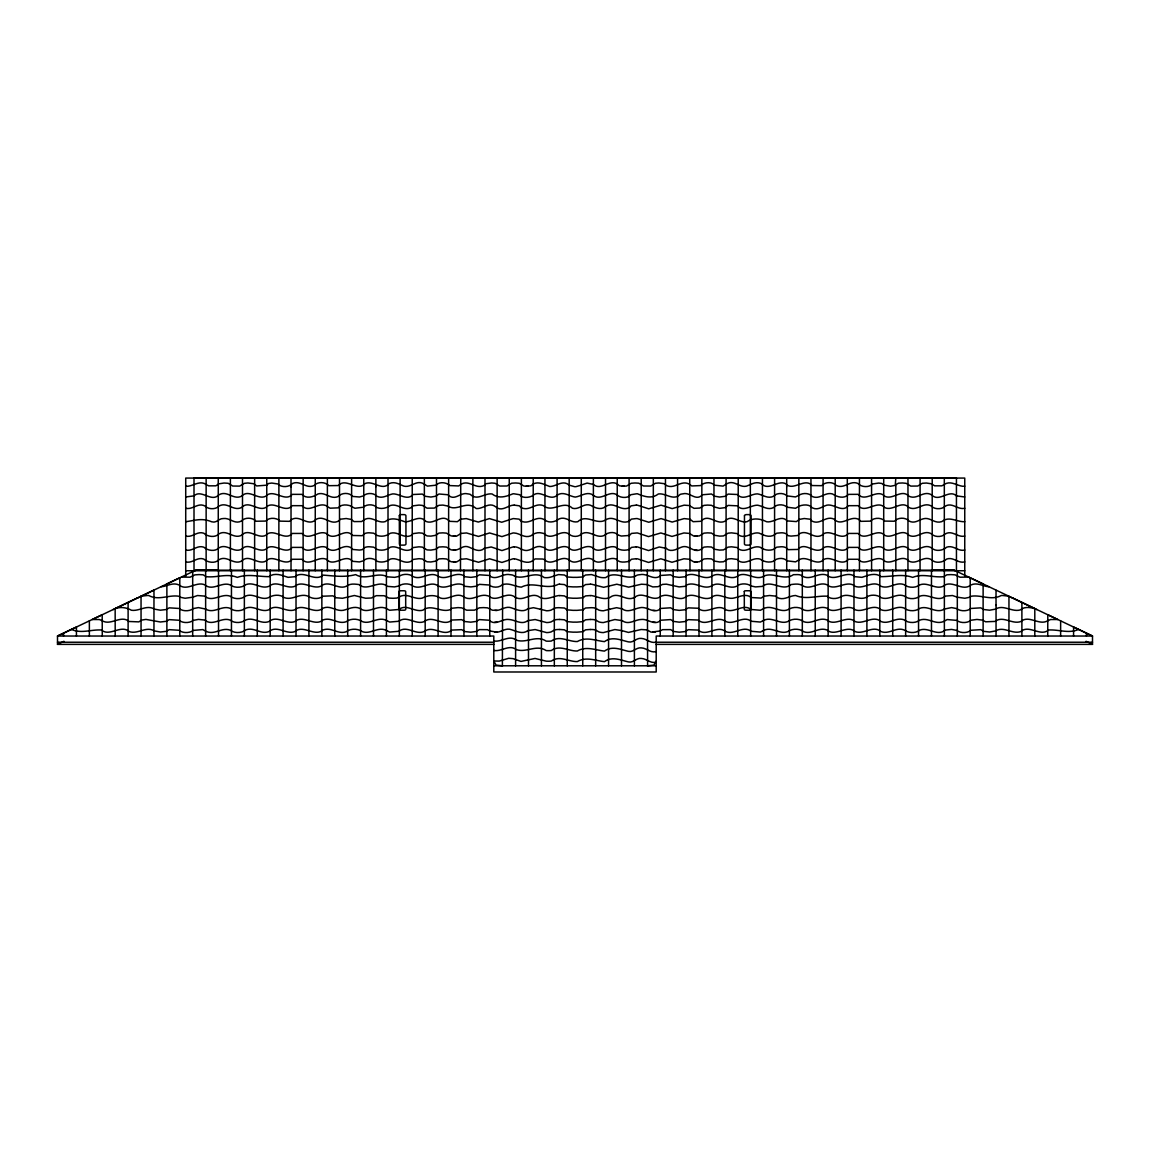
<?xml version="1.0" encoding="UTF-8"?>
<svg xmlns="http://www.w3.org/2000/svg" width="1150" height="1150" viewBox="0 0 1150 1150"><rect width="100%" height="100%" fill="white"/><g stroke="black" fill="none" stroke-linecap="round" stroke-linejoin="round"><path stroke-width="1.5" d="M230.388 478.012L230.403 570.731M266.757 570.731L266.757 478.012M278.889 478.012L278.861 570.731M327.376 478.012L327.376 570.731M375.878 486.881L375.878 570.731M375.878 478.012L375.878 486.752M388.01 478.012L388.01 570.731M412.232 478.012L412.261 636.036M424.364 478.012L424.379 570.731M484.998 478.012L484.998 570.731M509.249 478.012L509.249 570.731M521.381 478.012L521.381 570.731M581.282 478.012L581.282 570.731M617.234 478.012L617.234 570.731M653.329 478.012L653.329 570.731M689.712 478.012L689.986 570.731M701.845 478.012L701.831 570.731M713.963 478.012L713.963 570.731M750.346 478.012L750.318 570.731M786.701 478.012L786.701 486.752M810.951 478.012L810.98 570.731M847.306 478.012L847.306 486.766M956.455 570.731L956.441 478.012L194.005 478.012L194.019 570.731M153.971 590.209L153.956 636.036M656.204 661.077L653.904 665.117L647.421 665.793M996.044 636.036L996.044 605.001M532.824 560.697L535.081 558.929L542.642 559.029A3.651 2.271 0 0 1 544.942 560.194C552.863 566.576 560.855 554.415 569.178 559.949C576.668 566.849 584.703 554.429 592.954 559.748C600.171 566.792 608.206 555.594 616.328 559.159C619.002 563.098 624.967 562.235 629.266 561.286A2.257 1.394 0 0 0 629.783 560.956L631.451 559.245L636.209 558.727M363.961 519.814L361.675 521.539L354.056 521.597L351.066 519.383L346.193 518.521L340.328 519.211L339.02 520.763C330.481 525.852 324.875 515.099 316.336 519.168L315.258 520.202M798.848 495.319L795.484 496.944L787.031 495.894C784.142 492.717 776.437 492.588 773.648 496.239C767.74 499.172 763.025 494.831 757.706 493.896C751.151 493.522 743.116 501.184 737.351 494.5L728.122 494.083L725.262 496.297L719.555 497.044L714.596 496.211L711.491 493.997L702.42 494.759C695.966 501.788 690.086 491.754 682.942 493.839A10.436 6.483 0 0 0 680.225 494.371C673.239 501.285 665.979 492.832 658.375 493.968C651.59 499.215 644.273 496.527 637.402 493.767A10.336 6.426 0 0 0 636.223 493.839L630.775 494.73C628.13 498.654 620.094 497.907 617.406 495.161C609.658 489.325 601.004 501.702 593.386 495.319M363.817 520.03C371.134 514.941 377.574 523.839 385.221 521.626C391.302 516.666 398.561 519.541 404.958 521.784C411.829 522.172 419.692 514.28 425.73 521.295C433.895 525.219 441.485 513.561 448.773 520.533A2.688 1.667 0 0 0 450.009 521.338L457.369 521.683L460.46 519.225L466.325 518.592L478.285 522.057L489.411 518.592L501.731 522.244L513.144 518.592A8.726 5.419 0 0 1 514.251 518.664L519.11 519.124L520.749 520.835A2.243 1.394 0 0 0 521.151 521.094C530.021 525.334 536.418 514.323 544.956 520.073C549.096 523.423 555.364 521.899 559.159 518.88C566.375 515.919 570.874 523.351 577.789 521.712C586.457 513.317 597.08 525.809 605.82 519.757C614.503 514.754 620.425 525.277 629.323 521.094A2.243 1.394 0 0 0 629.726 520.835L631.35 519.124L636.238 518.564A8.726 5.419 0 0 1 637.33 518.592L648.729 522.244L661.049 518.592L672.189 522.057L684.135 518.592L690 519.225L693.105 521.683L700.451 521.338A2.688 1.667 0 0 0 701.687 520.533C709.148 513.446 717.039 525.751 725.348 520.993C731.759 513.633 739.666 523.638 747.04 521.683C753.164 517.543 760.394 518.592 766.648 521.769C773.634 523.049 781.094 514.337 787.261 520.907L796.404 521.597L799.394 519.383L804.267 518.521L810.132 519.211L811.454 520.763C819.979 525.852 825.585 515.099 834.124 519.168C841.311 527.088 850.195 515.243 858.403 519.239L861.019 521.338L870.262 521.137C873.784 517.514 881.417 517.227 884.853 521.079L894.341 521.238C897.747 517.399 905.553 517.083 908.96 520.979C915.889 524.788 920.46 517.572 927.101 518.535C932.133 519.326 935.928 523.638 941.807 521.611C949.167 515.631 956.584 522.043 964.749 521.726M1047.707 620.741C1039.312 626.003 1028.948 614.56 1020.913 621.489C1012.359 624.838 1003.073 615.25 995.066 621.417L985.679 621.805L982.445 620.109L976.954 619.433L970.873 620.253C967.567 623.329 960.135 623.228 956.771 620.382L947.197 619.548L943.805 621.402C935.18 625.312 928.007 616.788 919.569 620.238C915.443 623.501 907.982 623.128 903.972 619.778C895.634 616.874 889.223 624.766 880.972 621.518C873.023 614.804 863.722 624.838 855.212 621.575C846.803 614.258 835.202 627.21 826.951 619.951C818.599 616.788 812.288 624.579 803.922 621.776C800.098 618.801 794.075 618.427 789.762 620.497C781.123 626.261 772.843 616.098 764.003 620.224L760.366 622.049L751.036 621.259C743.087 614.718 733.226 626.276 724.802 620.914C716.364 615.351 706.244 627.138 698.122 620.037L688.289 619.649L685.242 621.518L679.219 622.164L673.828 621.446L670.579 619.591L660.862 620.224C654.422 626.362 648.011 618.47 641.168 619.476C634.829 619.634 628.59 625.37 622.351 620.727M218.227 484.552L218.27 478.012M895.836 484.668L898.481 483.158L902.563 482.971L906.157 483.345L910.786 486.105L917.758 486.033L922.314 483.287L926.397 483.029L931.572 483.819L934.591 485.817L941.735 485.846L944.121 484.711M1047.722 620.727L1050.611 619.534L1057.756 619.519L1047.808 614.747L1047.722 636.036M192.697 597.195L197.527 595.527L204.585 596.088C212.376 602.902 221.806 592.839 230.23 596.232C234.241 599.509 241.787 599.438 245.697 596.016C254.236 592.552 261.611 601.738 269.804 597.023C273.829 594.665 280.629 594.378 284.352 597.669C292.833 600.659 299.92 592.581 308.488 596.361C312.168 599.006 319.326 599.495 322.805 596.203L332.896 595.844L335.886 597.741L342.499 598.273L354.387 595.499L365.671 598.244L371.393 598L376.309 595.657L384.114 595.714L388.916 598.086L393.099 598.288L397.037 598.058L399.567 596.591M798.848 495.291C802.513 492.804 809.269 492.717 812.245 496.512C820.051 499.905 824.895 491.683 832.542 493.968C837.013 496.987 844.33 499.201 848.542 494.371L858.159 494.342C865.533 502.838 877.062 488.06 884.681 496.225C892.688 500.336 901.6 488.52 908.859 496.139C917.024 500.408 923.464 489.857 931.658 494.902C939.047 502.78 949.124 488.865 956.455 495.851M970.241 597.137L971.017 596.261C981.295 594.536 991.286 600.918 1001.262 595.513A19.924 8.797 0 0 1 1002.728 595.499L1008.162 596.102L1012.863 598.201M944.394 609.04L951.553 607.602L956.771 608.594C960.135 611.441 967.567 611.541 970.873 608.465L980.72 607.847L983.868 609.543L989.618 610.204L995.814 609.083M315.258 520.231C307.395 526.211 300.322 515.157 292.071 519.239L289.441 521.338L280.197 521.137C276.676 517.514 269.057 517.227 265.607 521.079L256.119 521.238C252.713 517.399 244.907 517.083 241.5 520.979C234.571 524.788 230.014 517.572 223.359 518.535C218.845 518.204 216.732 523.437 211.686 521.784C202.055 517.744 195.543 520.346 185.725 521.726M194.019 495.851C201.336 488.865 211.428 502.766 218.802 494.902C226.996 489.857 233.436 500.408 241.615 496.139C248.874 488.52 257.772 500.336 265.779 496.225C273.412 488.046 284.941 502.838 292.316 494.342L301.918 494.371C306.159 499.201 313.433 496.973 317.918 493.968C325.579 491.683 330.409 499.905 338.215 496.512C341.493 492.559 349.442 492.286 352.647 496.426L359.476 497.001L363.443 495.894C366.318 492.717 374.023 492.588 376.826 496.239C382.72 499.172 387.449 494.831 392.754 493.896C399.309 493.522 407.344 501.184 413.123 494.5L422.338 494.083L425.198 496.297L430.905 497.044L435.864 496.211L438.984 493.997L448.04 494.759C454.365 501.774 460.388 491.826 467.518 493.839A10.436 6.483 0 0 1 470.249 494.371C477.236 501.285 484.481 492.832 492.085 493.968C498.87 499.215 506.187 496.527 513.058 493.767A10.336 6.426 0 0 1 514.251 493.839L519.699 494.73C522.33 498.726 529.963 497.634 532.967 495.42C540.342 488.951 549.571 501.846 557.089 495.319M266.757 485.041L268.582 483.489L271.774 483.058L277.941 483.978C281.376 487.787 289.268 487.284 292.574 483.431C300.725 480.01 306.159 489.296 314.166 485.487C317.572 481.491 325.421 481.793 328.842 485.688L338.344 485.544C345.834 477.106 357.592 492.027 364.881 483.647C373.074 479.823 382.016 491.51 389.189 483.561C394.809 481.16 399.122 484.294 403.909 486.119C411.398 487.988 416.271 479.334 423.976 483.949L427.383 486.105L436.137 485.171C439.142 481.361 446.689 482.324 449.88 485.588L458.692 485.947L461.739 483.834C469.948 480.067 476.172 489.742 484.423 485.314L485.817 483.747L491.625 482.971L495.046 483.273L499.732 486.048L507.006 485.99L511.678 483.201L515.545 482.971L519.254 483.259L523.897 486.048L528.253 486.249M532.809 560.726C526.384 564.894 520.116 559.59 514.251 558.727M895.807 478.012L895.289 485.343L890.531 486.249L883.717 485.07M436.54 506.733L438.969 505.31L442.879 505.08L448.04 506.086C456.895 512.081 466.469 499.732 476.258 508.559C483 509.191 489.138 501.443 495.894 506.978C501.644 511.994 507.438 505.727 513.144 505.152A8.726 5.419 0 0 1 514.251 505.238M484.164 548.421C479.665 552.69 473.8 549.226 469.2 547.227C462.717 544.266 459.281 550.965 453.402 550.102M660.229 630.947L662.501 629.668L670.579 629.611L673.828 631.479L679.219 632.184L685.242 631.551L688.289 629.668L698.122 630.071C706.373 637.344 717.082 624.709 725.434 631.422C733.93 635.591 743.245 624.953 751.036 631.278L760.366 632.069L764.003 630.243C772.843 626.117 781.123 636.281 789.762 630.516C794.075 628.446 800.098 628.82 803.922 631.81C812.288 634.613 818.599 626.808 826.951 629.984C835.202 637.244 846.803 624.277 855.212 631.594C863.751 634.901 873.023 624.838 880.972 631.537C889.467 634.958 896.77 625.945 905.179 630.488C908.816 633.176 915.961 633.305 919.569 630.258C927.978 626.462 937.394 636.899 945.228 630.071L951.553 629.409L956.771 630.401C960.135 633.247 967.567 633.348 970.873 630.272L980.72 629.654L983.868 631.364L989.618 632.011L995.814 630.89M399.381 596.807C407.244 592.379 414.216 600.099 422.208 598.129C427.771 595.154 434.901 594.449 440.393 598.043C448.629 600.659 456.219 591.56 464.011 597.008C472.061 601.953 479.248 593.199 487.528 595.758A3.119 1.38 0 0 1 489.411 596.591C497.519 602.543 506.244 590.856 514.956 596.994M581.268 534.146C578.378 537.151 572.082 537.151 569.192 534.146M866.899 575.733L861.954 577.343L855.068 576.711C846.572 569.566 835.116 582.432 826.807 575.115C818.239 571.996 811.081 580.678 802.599 576.351C800.386 573.807 796.461 574.813 793.471 574.669C783.624 581.397 772.124 570.846 762.522 576.84C753.883 580.319 744.682 570.184 736.747 576.682C728.18 580.563 719.785 570.63 711.749 576.366C703.009 580.707 695.448 571.521 686.665 575.417L685.199 576.739L679.104 577.372L673.828 576.653L670.522 574.799L660.862 575.446C654.149 581.368 647.393 573.002 640.119 574.655A10.321 4.557 0 0 0 637.215 575.115C627.095 581.555 616.026 569.883 605.734 577.573A8.524 3.766 0 0 1 603.491 577.688A7.691 3.392 0 0 1 599.265 577.099L591.603 574.598A9.919 4.384 0 0 0 590.338 574.655L585.508 575.014L583.438 576.553A2.817 1.236 0 0 1 582.231 576.998L576.969 577.357A24.926 11.011 0 0 1 575 577.329A24.926 11.011 0 0 1 573.031 577.357L567.755 577.012A2.817 1.236 0 0 1 566.548 576.553L564.492 575.014L559.662 574.655A9.919 4.384 0 0 0 558.397 574.598L550.735 577.099A7.691 3.392 0 0 1 546.509 577.688A8.524 3.766 0 0 1 544.266 577.573C533.974 569.883 522.905 581.555 512.785 575.115A10.321 4.557 0 0 0 509.881 574.655C502.607 573.002 495.837 581.368 489.138 575.446L479.478 574.799L476.172 576.653L470.896 577.372L464.801 576.739L463.335 575.417C454.537 571.449 446.775 580.894 438.107 576.236C429.985 570.803 421.806 580.52 413.253 576.682C409.759 573.519 402.514 573.692 398.993 576.409L394.68 577.343L387.478 576.84C377.502 571.349 365.973 580.865 355.681 574.626C344.037 577.53 334.995 575.992 323.193 575.115C314.87 582.418 303.442 569.566 294.932 576.711L288.046 577.343L283.101 575.733M436.497 506.863L434.269 508.099L427.052 508.171L422.352 505.396L418.974 505.08L413.109 505.827L411.7 507.394C403.851 511.678 398.058 503.197 390.339 505.468C386.544 508.271 381.484 509.364 376.798 507.538C374.009 503.916 366.275 504.016 363.429 507.222L354.919 508.257L351.613 506.647M192.668 597.209L185.136 598.259L179.788 597.152M266.627 485.185L256.68 485.947L253.834 483.762L247.897 482.971L244.303 483.345L239.674 486.105L232.717 486.033L228.146 483.287L224.063 483.029L218.903 483.819L215.869 485.817L208.739 485.846L206.353 484.711M944.366 609.069C936.042 614.229 928.021 604.814 919.569 608.451C915.443 611.714 907.982 611.34 903.972 607.991C895.634 605.087 889.223 612.979 880.972 609.73C873.023 603.017 863.722 613.051 855.212 609.788C846.759 602.499 835.259 615.394 826.951 608.163C818.599 605.001 812.303 612.806 803.922 609.989C800.098 607.013 794.075 606.639 789.762 608.709C781.123 614.474 772.843 604.311 764.003 608.436L760.366 610.262L751.036 609.471C743.245 603.146 733.93 613.784 725.434 609.615C717.068 602.887 706.402 615.552 698.122 608.249L688.289 607.861L685.242 609.73L679.219 610.377L673.828 609.658L670.579 607.804L660.862 608.436C653.933 614.819 647.22 605.849 639.774 607.761C634.153 608.738 627.871 613.079 622.438 608.997M557.089 495.262C563.155 490.834 569.394 496.326 575.23 497.088C581.066 496.326 587.305 490.834 593.386 495.262M635.044 596.994C643.756 590.87 652.481 602.514 660.589 596.591A3.119 1.38 0 0 1 662.472 595.758C670.68 593.069 678.974 602.643 686.55 596.39C695.232 592.279 702.377 601.263 711.146 597.641C717.816 591.804 725.521 599.164 732.751 598.259C738.616 597.324 745.789 592.796 751.266 597.54L761.084 598.086L764.204 596.203L769.58 595.499L775.675 596.117L777.055 597.439C783.926 601.033 789.259 595.628 795.613 595.499C806.193 599.898 816.299 595.571 827.195 596.203C830.631 599.61 837.847 598.934 841.512 596.361C850.08 592.581 857.167 600.659 865.648 597.669C869.731 594.277 877.148 594.392 881.245 597.741C889.511 600.674 895.936 592.796 904.303 596.016C908.212 599.438 915.759 599.509 919.77 596.232C928.194 592.839 937.624 602.902 945.415 596.088L952.473 595.527L957.303 597.195M995.914 608.896C1003.648 604.454 1012.029 612.317 1020.266 609.946C1024.348 606.28 1031.033 607.286 1035.776 609.126A10.494 4.629 0 0 0 1036.826 609.586M527.62 608.954C522.962 612.548 516.637 609.687 511.678 607.947C505.296 605.432 500.839 611.153 494.845 610.377M527.649 620.727C521.496 625.356 515.128 619.678 508.832 619.476C501.989 618.456 495.578 626.362 489.138 620.224L479.421 619.591L476.172 621.446L470.781 622.164L464.758 621.518L461.711 619.649L451.878 620.037C443.627 627.325 432.918 614.689 424.566 621.402C416.07 625.571 406.755 614.934 398.964 621.259L389.634 622.049L385.997 620.224C377.157 616.098 368.877 626.261 360.238 620.497C355.925 618.427 349.902 618.801 346.078 621.776C337.712 624.579 331.401 616.788 323.049 619.951C314.798 627.21 303.197 614.258 294.788 621.575C286.278 624.838 276.978 614.804 269.028 621.518C260.533 624.924 253.23 615.926 244.821 620.454C241.184 623.156 234.039 623.286 230.431 620.238C222.022 616.443 212.606 626.879 204.772 620.051L198.447 619.39L193.229 620.382C189.865 623.228 182.433 623.329 179.127 620.253L169.28 619.634L166.132 621.331L160.382 621.992L145.935 619.404L141.579 620.109L138.862 621.877L129.088 621.489C121.052 614.574 110.702 625.974 102.307 620.77M527.62 630.775C522.689 634.441 516.681 631.422 511.678 629.769C505.296 627.253 500.839 632.974 494.845 632.184M995.886 630.732C1003.964 626.132 1012.359 634.512 1020.812 631.566C1028.991 624.163 1040.448 637.1 1048.541 629.999C1059.092 629.366 1068.523 633.909 1078.628 629.424L1092.5 636.036L1092.5 644.374L655.859 644.374M866.913 575.704C871.068 574.253 877.277 573.361 880.828 576.639C891.825 576.768 901.873 573.577 912.669 577.372C923.206 573.117 932.765 577.846 943.69 576.682L946.881 574.813L950.978 574.598L955.118 574.871L959.948 577.199L968.401 577.084M944.322 570.731L944.322 484.38C950.691 480.369 956.584 485.53 962.536 486.249A17.811 11.069 0 0 0 964.749 486.177M484.265 548.306L491.223 546.983L501.946 550.562L513.072 546.911A7.59 4.715 0 0 1 514.251 546.969M970.212 597.152L964.864 598.259L957.332 597.209M660.229 630.976L651.101 632.141L646.918 629.884L641.168 629.496L628.461 632.428L622.38 630.775M635.03 597.008C627.167 602.226 620.166 592.652 612.001 596.16C605.446 601.263 598.244 596.749 591.531 595.571A8.381 3.709 0 0 0 590.338 595.628M944.308 484.394L944.322 478.012M581.282 534.117C589.49 528.957 596.203 539.35 604.483 535.339C607.416 532.206 615.049 531.242 617.622 534.836M527.721 608.867L533.413 607.689L540.27 609.198M527.721 620.655L535.138 619.534L546.552 622.553A7.648 3.378 0 0 0 551.109 621.891L553.481 620.526A5.506 2.429 0 0 1 556.729 619.562L558.397 619.476A7.274 3.22 0 0 1 559.662 619.519M527.721 630.674L535.138 629.553L546.552 632.586A7.648 3.378 0 0 0 551.109 631.911L553.481 630.559A5.506 2.429 0 0 1 556.729 629.582L558.397 629.496A7.274 3.22 0 0 1 559.662 629.553M609.73 609.198L616.587 607.689L622.279 608.867M194.019 495.88L185.725 496.973M609.673 609.227L603.448 610.779A7.648 3.378 0 0 1 598.891 610.104L596.519 608.738A5.506 2.429 0 0 0 593.271 607.775L591.603 607.689A7.274 3.22 0 0 0 590.338 607.732L585.508 608.019L583.567 609.457A2.516 1.107 0 0 1 582.82 609.845M76.432 636.036L76.432 627.023L57.5 636.036L57.5 644.374L63.926 641.283M115.072 608.623L136.965 598.201M166.621 584.085L179.486 577.947M192.366 571.823L195.802 570.184L218.141 570.127M140.846 596.347L153.741 590.209M154.201 608.982C146.438 604.569 139.208 611.498 131.416 610.247C126.414 607.372 119.801 606.452 114.224 609.126A10.494 4.629 0 0 1 113.174 609.586M115.158 608.681L115.201 636.036M582.82 609.845L576.969 610.348A24.84 10.982 0 0 1 575 610.319A24.84 10.982 0 0 1 573.031 610.348L567.18 609.845M137.138 598.201L141.838 596.102L147.272 595.499A19.924 8.797 0 0 1 148.738 595.513C158.714 600.918 168.705 594.55 178.983 596.261L179.759 597.137M636.238 505.123L631.062 505.842L629.683 507.423A2.271 1.409 0 0 1 629.194 507.725C620.367 511.779 614.1 500.868 605.518 506.618C601.048 510.341 594.881 507.912 590.683 505.324C583.567 502.679 579.269 510.154 572.413 508.243C563.514 499.603 552.201 513.403 543.375 505.612C534.808 502.392 529.977 511.606 521.266 507.725A2.271 1.409 0 0 1 520.777 507.423L519.398 505.842L514.237 505.123M964.749 496.973L956.455 495.88M964.749 508.286C957.533 510.025 952.286 501.946 945.128 506.244C942.195 509.551 934.174 509.536 931.658 506.216C923.464 501.17 917.039 511.707 908.874 507.481C901.629 499.833 892.702 511.621 884.709 507.552C877.091 499.344 865.533 514.179 858.159 505.669L848.542 505.684C842.016 513.015 834.397 503.729 826.922 505.152C822.092 506.446 818.225 510.701 812.317 507.854C809.327 504.059 803.289 504.505 799.178 506.144L795.541 508.257L787.031 507.222C784.185 504.016 776.451 503.916 773.663 507.538C767.769 510.528 763.025 506.173 757.706 505.209C751.166 504.836 743.13 512.512 737.351 505.827L728.122 505.396L725.262 507.624L719.569 508.357L713.963 506.863M964.749 536.072C957.533 537.798 952.301 529.719 945.128 534.003C942.166 537.309 934.519 537.352 931.673 533.974C923.479 528.942 917.053 539.508 908.874 535.253C901.629 527.577 892.673 539.364 884.709 535.339C877.134 527.117 865.533 541.952 858.173 533.442L848.556 533.442C841.268 541.363 832.399 529.704 824.076 533.485L823.199 534.405A2.774 1.725 0 0 1 822.279 534.966C813.855 540.112 807.616 528.856 799.178 533.887L797.87 535.483L791.056 536.101L788.152 535.699L786.183 533.816A6.986 4.341 0 0 0 780.922 532.824L776.796 533.197L773.26 535.512C768.056 537.553 763.442 535.038 759.043 533.082C751.784 531.602 746.249 539.336 738.774 535.181L737.38 533.614L731.501 532.852L728.108 533.169L723.436 535.943L719.613 536.13L714.581 535.282L711.505 533.082L707.609 532.852L703.944 533.154L699.315 535.929L693.852 536.116L689.324 533.413L683.934 532.953L672.003 536.432L660.848 532.953L648.528 536.604L637.387 532.953A7.59 4.715 0 0 0 636.223 533.011L631.451 533.413L629.783 535.124A2.257 1.394 0 0 1 629.266 535.454L621.316 536.044L617.636 534.865M964.749 550.031C957.878 551.741 953.609 544.784 946.666 547.184C942.986 550.735 935.324 551.799 931.673 547.946C923.479 542.901 917.053 553.466 908.874 549.211C901.729 541.549 892.644 553.366 884.709 549.298C877.119 541.075 865.533 555.91 858.173 547.4L848.556 547.4C841.268 555.321 832.399 543.663 824.076 547.443L823.199 548.363A2.774 1.725 0 0 1 822.279 548.938C813.999 554.329 805.072 541.061 797.87 549.441L788.152 549.657L786.183 547.788A6.986 4.341 0 0 0 780.922 546.782L776.796 547.17L773.26 549.47C768.588 551.008 763.787 549.887 760.064 547.199C752.359 544.985 746.58 553.38 738.774 549.139L737.38 547.572L731.501 546.811L728.108 547.127L723.436 549.901L719.613 550.102L714.581 549.254L711.505 547.041L707.609 546.811L703.944 547.113L701.083 549.369C693.306 553.653 689.023 544.036 681.26 547.227C676.732 549.168 670.781 552.676 666.339 548.464M964.749 561.904C957.878 563.615 953.609 556.658 946.666 559.058C942.986 562.594 935.324 563.687 931.673 559.82C923.479 554.774 917.068 565.34 908.874 561.085C901.729 553.423 892.587 565.196 884.709 561.171C877.134 552.949 865.533 567.784 858.173 559.274L848.556 559.274C841.268 567.194 832.399 555.536 824.076 559.317C816.5 567.266 807.401 554.904 799.178 559.734L795.57 561.861L787.017 560.826C783.883 557.232 776.523 557.865 773.26 561.344C768.574 562.911 763.787 561.732 760.035 559.058C752.344 556.873 746.58 565.254 738.774 561.027L737.38 559.446L731.501 558.684L728.108 559.001L723.436 561.775L719.613 561.976L714.581 561.114L711.505 558.914L707.609 558.684L703.944 558.986L699.315 561.775L693.852 561.947L689.324 559.245L683.934 558.785L672.003 562.264L660.848 558.785L648.528 562.436L637.387 558.785A7.59 4.715 0 0 0 636.223 558.842M636.209 546.854L631.451 547.386L629.783 549.096A2.257 1.394 0 0 1 629.266 549.427C624.277 551.008 618.973 550.217 615.394 547.055C607.444 544.597 599.236 554.889 592.279 547.486C583.97 543.231 575.963 555.177 568.661 547.702C560.28 543.102 552.776 554.587 544.942 548.334A3.637 2.257 0 0 0 542.642 547.156C536.935 544.87 533.614 548.78 529.144 550.002C523.006 552.201 519.685 546.652 514.251 546.854M656.204 642.088C650.368 643.799 646.645 638.538 641.298 638.423C636.309 637.632 633.363 643.123 628.36 641.872C620.382 640.018 612.131 636.079 604.44 641.628C595.24 640.636 586.342 636.396 577.286 641.556C568.402 641.772 559.762 635.087 551.296 641.039A12.377 5.462 0 0 1 546.192 641.125C536.432 634.628 526.326 643.598 516.451 640.162C509.119 634.556 501.486 642.476 493.796 640.967M656.204 651.547C650.368 653.272 646.645 648.011 641.298 647.881C636.309 647.105 633.363 652.582 628.36 651.346C620.382 649.477 612.131 645.538 604.44 651.101C595.24 650.095 586.342 645.854 577.286 651.015C568.402 651.231 559.762 644.561 551.296 650.512A12.377 5.462 0 0 1 546.192 650.584C536.432 644.101 526.326 653.071 516.451 649.635C509.119 644.029 501.486 651.949 493.796 650.44M656.204 662.113C650.368 663.823 646.645 658.562 641.298 658.447C636.309 657.656 633.363 663.148 628.36 661.897C620.382 660.043 612.131 656.089 604.44 661.652C595.24 660.661 586.342 656.406 577.286 661.581C568.402 661.796 559.762 655.112 551.296 661.063A12.377 5.462 0 0 1 546.192 661.149L535.038 658.447L520.993 661.408L513.029 658.634L508.674 658.289L499.258 661.092L493.796 660.991L496.096 665.117L502.579 665.793M455.515 536.13L453.402 536.144M455.515 550.088L451.159 549.901L446.516 547.113L442.851 546.811L438.955 547.041L435.879 549.254L430.862 550.102L427.038 549.901L422.352 547.127L418.959 546.811L413.094 547.572L411.686 549.139C403.88 553.38 398.101 544.985 390.411 547.199C386.673 549.887 381.886 551.008 377.214 549.47L373.664 547.17L369.552 546.782A6.986 4.341 0 0 0 364.277 547.788L362.322 549.657L359.404 550.059L352.604 549.441L351.282 547.86C342.844 542.814 336.619 554.07 328.196 548.938A2.774 1.725 0 0 1 327.261 548.363L326.384 547.443C318.076 543.663 309.192 555.321 301.904 547.4L292.287 547.4C284.999 555.91 273.283 541.075 265.751 549.298C257.873 553.322 248.745 541.535 241.586 549.211C233.407 553.466 226.981 542.901 218.802 547.946C215.208 551.928 207.431 550.606 203.794 547.184C196.866 544.784 192.568 551.727 185.725 550.031M455.515 561.962L453.402 561.976M590.367 595.542L585.508 595.916L583.496 597.411A2.702 1.193 0 0 1 582.604 597.813L576.955 598.244A24.898 10.997 0 0 1 575 598.216A24.898 10.997 0 0 1 573.045 598.244L567.396 597.813A2.702 1.193 0 0 1 566.562 597.454L564.492 595.916L559.633 595.542M590.352 619.433L585.508 619.807L583.481 621.302A2.587 1.15 0 0 1 582.82 621.633L576.969 622.136A24.84 10.982 0 0 1 575 622.107A24.84 10.982 0 0 1 573.031 622.136L567.18 621.633A2.587 1.15 0 0 1 566.548 621.345L564.492 619.807L559.648 619.433M590.352 629.452L585.508 629.826L583.452 631.364A2.731 1.208 0 0 1 582.604 631.724L576.969 632.169A24.84 10.982 0 0 1 575 632.126A24.84 10.982 0 0 1 573.031 632.155L567.396 631.724A2.731 1.208 0 0 1 566.548 631.364L564.492 629.826L559.648 629.452M590.367 584.2L585.508 584.574L583.496 586.069A2.817 1.251 0 0 1 582.202 586.558L576.955 586.902A24.898 10.997 0 0 1 575 586.874A24.898 10.997 0 0 1 573.045 586.902L567.784 586.558A2.817 1.251 0 0 1 566.548 586.112L564.492 584.574L559.633 584.2M497.088 610.363L492.444 610.204L487.499 607.847L483.546 607.602L479.421 607.804L474.447 610.161L466.713 610.204L461.711 607.861L458.059 607.602L451.878 608.249L450.397 609.586C441.097 613.094 431.667 603.664 422.984 610.118C414.978 612.749 406.238 603.405 398.964 609.471L389.634 610.262L385.997 608.436C377.214 604.268 368.446 614.732 359.979 608.465C354.2 605.691 348.608 609.069 343.217 610.334C335.973 611.541 330.524 605.015 323.049 608.163C314.741 615.394 303.241 602.499 294.788 609.788C286.278 613.051 276.963 603.017 269.028 609.73C260.533 613.137 253.23 604.138 244.821 608.681C241.184 611.369 234.039 611.498 230.431 608.451C221.979 604.799 213.958 614.215 205.634 609.069M497.088 622.15L494.845 622.164M497.088 632.184L489.771 630.976M161.259 586.744C167.268 586.313 172.701 582.015 179.112 585.005C187.033 591.546 196.219 581.066 204.757 584.818C212.592 591.617 222.022 581.224 230.431 585.005C234.571 588.254 242.032 587.894 246.057 584.559C254.409 581.613 260.82 589.533 269.057 586.27C277.006 579.586 286.278 589.663 294.831 586.313C303.298 579.054 314.798 591.977 323.121 584.703C331.66 581.268 339.768 590.971 347.875 585.364C351.095 583.438 355.336 584.128 358.929 584.545C367.439 592.092 378.939 579.039 387.421 586.371L394.479 586.917L398.964 585.997C402.457 583.223 409.731 583.079 413.209 586.212C421.777 590.194 430.186 580.175 438.236 585.911C446.976 590.281 454.537 581.066 463.335 584.976L464.801 586.299L470.882 586.917L476.158 586.212L479.478 584.344L489.138 585.005C492.43 587.808 498.884 588.024 502.219 584.818C508.961 582.245 514.927 586.716 521.338 587.147C533.571 580.822 546.236 590.568 558.469 584.214A8.381 3.709 0 0 1 559.662 584.286M624.321 486.249L619.548 485.832A17.796 11.054 0 0 1 617.55 484.15C609.27 478.831 601.163 491.064 593.501 484.524M575.69 486.723L581.311 485.142A5.894 3.666 0 0 0 581.598 484.912L587.118 483.086L593.386 484.409M697.058 561.976L694.959 561.962M185.725 570.745L964.749 570.745M57.5 642.232L493.796 642.232M656.204 642.232L1092.5 642.232M57.5 644.374L494.141 644.374M493.796 665.793L656.204 665.793M697.058 536.144L694.959 536.13M697.058 550.102L694.959 550.088M655.155 610.377L652.913 610.363M655.155 622.164L652.913 622.15M655.155 632.184L652.913 632.184M931.859 570.127L954.198 570.184L1092.5 636.036L656.204 636.036L656.204 671.988L493.796 671.988L493.796 636.036L57.5 636.036L195.802 570.184L954.198 570.184L957.634 571.823M574.77 486.723L569.149 485.142A5.894 3.666 0 0 1 568.862 484.912C562.623 479.636 556.183 486.522 549.801 486.522C544.654 484.739 538.473 480.944 532.924 484.15A17.796 11.054 0 0 1 530.926 485.832L526.154 486.249M988.741 586.744C982.732 586.313 977.299 582.015 970.887 585.005C962.967 591.546 953.781 581.066 945.242 584.818C937.408 591.617 927.978 581.224 919.569 585.005C915.429 588.254 907.968 587.894 903.943 584.559C895.591 581.613 889.18 589.533 880.943 586.27C872.994 579.586 863.722 589.663 855.169 586.313C846.702 579.054 835.202 591.977 826.879 584.703C818.34 581.268 810.232 590.971 802.125 585.364C798.905 583.438 794.664 584.128 791.071 584.545C782.561 592.092 771.061 579.039 762.579 586.371L755.521 586.917L751.036 585.997C747.543 583.223 740.269 583.079 736.791 586.212C728.223 590.194 719.814 580.175 711.764 585.911C703.024 590.281 695.462 581.066 686.665 584.976L685.199 586.299L679.118 586.917L666.353 584.157L662.457 584.416L658.131 586.673L652.798 586.917L646.789 584.545L641.398 584.214L628.662 587.147L616.803 584.214L603.678 587.305L591.531 584.214A8.381 3.709 0 0 0 590.338 584.286M622.207 486.249L626.563 486.048L631.206 483.259L634.915 482.971L638.782 483.201L643.454 485.99L650.727 486.048L655.414 483.273L658.849 482.971L664.657 483.747L666.037 485.314C674.288 489.742 680.527 480.067 688.721 483.834L691.768 485.947L700.594 485.588C703.786 482.324 711.332 481.361 714.322 485.171L723.077 486.105L726.498 483.949C734.189 479.334 739.062 487.988 746.551 486.119C751.352 484.294 755.651 481.16 761.271 483.561C768.459 491.51 777.386 479.823 785.579 483.647C792.867 492.027 804.641 477.106 812.116 485.544L821.617 485.688C825.039 481.793 832.887 481.491 836.309 485.487C844.316 489.311 849.749 480.039 857.886 483.431C861.192 487.284 869.084 487.787 872.534 483.978L878.701 483.058L881.878 483.489L883.703 485.041L883.703 570.731M71.372 629.424C81.478 633.909 90.907 629.366 101.459 629.999C109.581 637.071 120.966 624.206 129.188 631.566C137.799 634.613 145.691 626.017 154.186 630.789M185.725 508.286C192.941 510.025 198.174 501.946 205.347 506.244C208.322 509.522 215.941 509.579 218.802 506.216C226.996 501.17 233.421 511.707 241.586 507.481C248.846 499.833 257.758 511.621 265.751 507.552C273.369 499.344 284.941 514.179 292.301 505.669L301.918 505.684C309.221 513.446 317.4 502.234 325.824 505.526A2.976 1.854 0 0 1 327.204 506.532L330.151 508.185L338.158 507.854C341.133 504.059 347.171 504.505 351.282 506.144L351.613 506.618M185.725 536.072C192.611 537.826 196.88 530.84 203.794 533.226C207.446 536.719 215.208 537.927 218.802 533.974C226.981 528.942 233.407 539.508 241.586 535.253C248.745 527.577 257.873 539.364 265.751 535.339C273.283 527.117 284.999 541.952 292.287 533.442L301.904 533.442C309.206 541.363 318.076 529.704 326.384 533.485L327.261 534.405A2.774 1.725 0 0 0 328.196 534.966C336.461 540.371 345.388 527.102 352.604 535.483L362.322 535.699L364.277 533.816A6.986 4.341 0 0 1 369.552 532.824L373.664 533.197L377.214 535.512C381.857 537.036 386.659 535.943 390.382 533.241C398.087 531.012 403.88 539.422 411.686 535.181L413.094 533.614L418.959 532.852L422.352 533.169L427.038 535.943L430.862 536.13L435.879 535.282L438.955 533.082L442.851 532.852L446.516 533.154L451.159 535.929L456.607 536.116L461.136 533.413L466.526 532.953L478.472 536.432L489.613 532.953L501.946 536.604L513.072 532.953A7.59 4.715 0 0 1 514.251 533.011C519.915 533.255 524.213 538.416 530.811 535.871C534.046 533.298 537.913 531.789 542.642 533.197A3.637 2.257 0 0 1 544.942 534.362C552.877 540.744 560.855 528.583 569.178 534.117M185.725 561.904C192.611 563.673 196.88 556.686 203.794 559.058C207.446 562.551 215.208 563.773 218.802 559.82C226.996 554.774 233.407 565.34 241.586 561.085C248.731 553.423 257.83 565.239 265.751 561.171C273.283 552.949 284.999 567.784 292.287 559.274L301.904 559.274C309.206 567.194 318.076 555.536 326.384 559.317C334.161 567.956 345.216 552.704 352.604 561.315L359.404 561.933L363.443 560.826C366.548 557.204 373.966 557.879 377.214 561.344C381.886 562.896 386.688 561.746 390.425 559.058C398.116 556.873 403.894 565.254 411.686 561.027L413.094 559.446L418.959 558.684L422.352 559.001L427.038 561.775L430.862 561.976L435.879 561.114L438.955 558.914L442.851 558.684L446.516 558.986L451.159 561.775L456.607 561.947L461.136 559.245L466.526 558.785L478.472 562.264L489.613 558.785L501.946 562.436L513.072 558.785A7.59 4.715 0 0 1 514.251 558.842M181.599 577.084L190.052 577.199L194.882 574.871L199.022 574.598L203.119 574.813L206.31 576.682C217.249 577.861 226.794 573.117 237.331 577.372C248.127 573.591 258.175 576.739 269.172 576.639C272.737 573.376 278.933 574.238 283.087 575.704M968.688 577.084L983.379 584.085M1078.642 629.424L1073.597 627.023L1073.568 636.036M1013.035 598.201L1034.928 608.623M1086.074 641.283L1092.5 644.374M540.327 609.227L546.552 610.779A7.648 3.378 0 0 0 551.109 610.104L553.481 608.738A5.506 2.429 0 0 1 556.729 607.775L558.397 607.689A7.274 3.22 0 0 1 559.662 607.732L564.492 608.019L566.433 609.457A2.516 1.107 0 0 0 567.18 609.845M622.279 620.655L614.862 619.534L603.448 622.553A7.648 3.378 0 0 1 598.891 621.891L596.519 620.526A5.506 2.429 0 0 0 593.271 619.562L591.603 619.476A7.274 3.22 0 0 0 590.338 619.519M622.279 630.674L614.862 629.553L603.448 632.586A7.648 3.378 0 0 1 598.891 631.911L596.519 630.559A5.506 2.429 0 0 0 593.271 629.582L591.603 629.496A7.274 3.22 0 0 0 590.338 629.553M154.186 609.083L160.382 610.204L166.132 609.543L169.28 607.847L179.127 608.465C182.433 611.541 189.865 611.441 193.229 608.594L198.447 607.602L205.606 609.04M154.186 630.89L160.382 632.011L166.132 631.364L169.28 629.654L179.127 630.272C182.433 633.348 189.865 633.247 193.229 630.401L202.803 629.582L206.195 631.422C214.82 635.332 221.993 626.808 230.431 630.258C234.557 633.535 242.018 633.161 246.028 629.812C254.366 626.894 260.777 634.8 269.028 631.537C276.978 624.838 286.249 634.901 294.788 631.594C303.197 624.277 314.798 637.244 323.049 629.984C331.401 626.808 337.712 634.599 346.078 631.81C349.902 628.82 355.925 628.446 360.238 630.516C368.877 636.281 377.157 626.117 385.997 630.243L389.634 632.069L398.964 631.278C406.913 624.738 416.774 636.309 425.198 630.933C433.636 625.37 443.756 637.158 451.878 630.071L461.711 629.668L464.758 631.551L470.781 632.184L476.172 631.479L479.421 629.611L487.499 629.668L489.771 630.947M514.97 597.008C522.675 602.241 529.949 592.638 537.999 596.16C544.554 601.263 551.756 596.735 558.469 595.571A8.381 3.709 0 0 1 559.662 595.628M102.278 620.727L99.389 619.534L92.244 619.519L102.192 614.747L102.278 636.036M666.195 548.306L659.238 546.983L648.528 550.562L637.387 546.911A7.59 4.715 0 0 0 636.223 546.969M206.252 484.495C199.942 480.254 193.89 485.544 187.924 486.249A17.811 11.069 0 0 1 185.725 486.177M713.92 506.733L711.491 505.31L707.595 505.08L703.929 505.382L699.847 508.056L694.025 508.329L689.209 505.54L684.135 505.152L672.189 508.616L661.049 505.152L648.729 508.803L637.33 505.152A8.726 5.419 0 0 0 636.223 505.238M932.19 478.012L932.233 484.552M932.204 484.495L932.204 570.731M835.202 478.012L835.202 570.745M315.258 478.012L315.258 570.745M920.086 478.012L920.057 570.731M907.968 478.012L907.954 570.731M883.703 478.012L883.703 485.056M871.571 478.012L871.599 570.731M859.452 478.012L859.452 570.731M798.848 478.012L798.848 570.731M774.583 478.012L774.583 570.731M762.45 478.012L762.464 570.731M677.566 478.012L677.566 570.731M605.518 478.012L605.518 570.731M544.942 478.012L544.942 570.731M497.131 478.012L497.131 570.731M472.88 478.012L472.894 570.731M460.747 478.012L460.474 570.731M448.629 478.012L448.629 570.731M436.497 478.012L436.497 570.731M400.114 478.012L400.143 570.731M363.759 478.012L363.759 570.731M351.613 478.012L351.613 570.731M339.509 478.012L339.494 570.731M291.007 478.012L291.007 486.781M242.492 478.012L242.506 570.731M206.138 478.012L206.138 570.731M1086.462 633.161L1086.462 636.036M1060.631 620.885L1060.631 636.036M1034.799 608.623L1034.799 636.036M1021.89 602.485L1021.89 636.036M1008.952 596.347L1008.952 636.036M996.029 590.209L996.029 605.547M983.121 584.085L983.121 636.036M970.212 577.947L970.212 636.036M964.749 576.15L964.749 478.069L185.725 478.069L185.725 576.15M957.318 571.823L957.318 636.036M944.366 570.127L944.366 636.036M931.471 570.127L931.471 636.036M918.548 570.127L918.548 636.036M905.639 570.127L905.639 636.036M895.821 484.711L895.836 570.731M892.702 570.127L892.702 636.036M879.807 570.127L879.807 636.036M866.899 570.127L866.899 636.036M853.976 570.127L853.976 636.036M847.334 486.853L847.334 570.731M841.081 570.127L841.081 636.036M828.144 570.127L828.144 636.036M823.084 478.012L823.098 570.731M815.235 570.127L815.235 636.036M802.312 570.127L802.312 636.036M789.403 570.127L789.403 636.036M786.715 486.881L786.715 570.731M776.509 570.127L776.509 636.036M763.586 570.127L763.586 636.036M750.663 570.127L750.663 636.036M738.228 478.012L738.214 570.731M737.739 570.127L737.739 636.036M726.096 478.012L726.081 570.731M724.816 570.127L724.816 636.036M711.893 570.127L711.893 636.036M698.999 570.127L698.999 636.036M686.09 570.127L686.061 636.036M673.167 570.127L673.167 636.036M665.462 478.012L665.462 570.731M660.244 570.127L660.244 636.036M647.608 665.864L647.321 570.127M641.211 478.012L641.211 570.731M634.398 570.127L634.398 665.864M629.093 478.012L629.093 570.731M621.503 570.127L621.503 665.864M608.566 570.127L608.566 665.864M595.671 570.127L595.671 665.864M593.386 478.199L593.386 570.731M582.748 570.127L582.748 665.864M569.178 478.012L569.192 570.731M567.252 570.127L567.252 665.864M557.089 478.199L557.089 570.731M554.329 570.127L554.329 665.864M541.434 570.127L541.434 665.864M533.226 478.012L533.226 570.731M528.497 570.127L528.497 665.864M515.602 570.127L515.602 665.864M502.679 570.127L502.392 665.864M489.756 570.127L489.756 636.036M476.833 570.127L476.833 636.036M463.91 570.127L463.939 636.036M451.001 570.127L451.001 636.036M438.107 570.127L438.107 636.036M425.184 570.127L425.184 636.036M399.338 570.127L399.338 636.036M386.414 570.127L386.414 636.036M373.491 570.127L373.491 636.036M360.597 570.127L360.597 636.036M347.688 570.127L347.688 636.036M334.765 570.127L334.765 636.036M321.856 570.127L321.856 636.036M308.919 570.127L308.919 636.036M303.154 478.012L303.126 570.731M296.024 570.127L296.024 636.036M291.022 486.838L291.022 570.731M283.101 570.127L283.101 636.036M270.192 570.127L270.192 636.036M257.298 570.127L257.298 636.036M254.639 478.012L254.624 570.731M244.361 570.127L244.361 636.036M231.452 570.127L231.452 636.036M218.529 570.127L218.529 636.036M218.27 484.495L218.256 570.731M205.634 570.127L205.634 636.036M192.682 571.823L192.682 636.036M179.788 577.947L179.788 636.036M166.879 584.085L166.879 636.036M141.048 596.347L141.048 636.036M128.11 602.485L128.11 636.036M89.369 620.885L89.369 636.036M63.538 633.161L63.538 636.036M744.467 515.789L744.424 543.921A1.883 1.179 0 0 0 746.221 545.114L749.11 545.129A1.883 1.179 0 0 0 751.008 544.065L751.065 515.703A1.883 1.179 0 0 0 749.167 514.611L746.321 514.611A1.883 1.179 0 0 0 744.467 515.789M399.323 515.703L399.381 544.065A1.883 1.179 0 0 0 401.278 545.129L404.168 545.114A1.883 1.179 0 0 0 405.964 543.921L405.921 515.789A1.883 1.179 0 0 0 404.067 514.611L401.221 514.611A1.883 1.179 0 0 0 399.323 515.703M399.093 591.488L399.136 609.514A1.782 0.791 0 0 0 400.933 610.219L404.009 610.219A1.782 0.791 0 0 0 405.706 609.414L405.677 591.546A1.782 0.791 0 0 0 403.923 590.755L400.876 590.755A1.782 0.791 0 0 0 399.093 591.488M744.294 591.488L744.337 609.514A1.782 0.791 0 0 0 746.134 610.219L749.225 610.219A1.782 0.791 0 0 0 750.921 609.414L750.878 591.546A1.782 0.791 0 0 0 749.124 590.755L746.077 590.755A1.782 0.791 0 0 0 744.294 591.488"/></g></svg>
